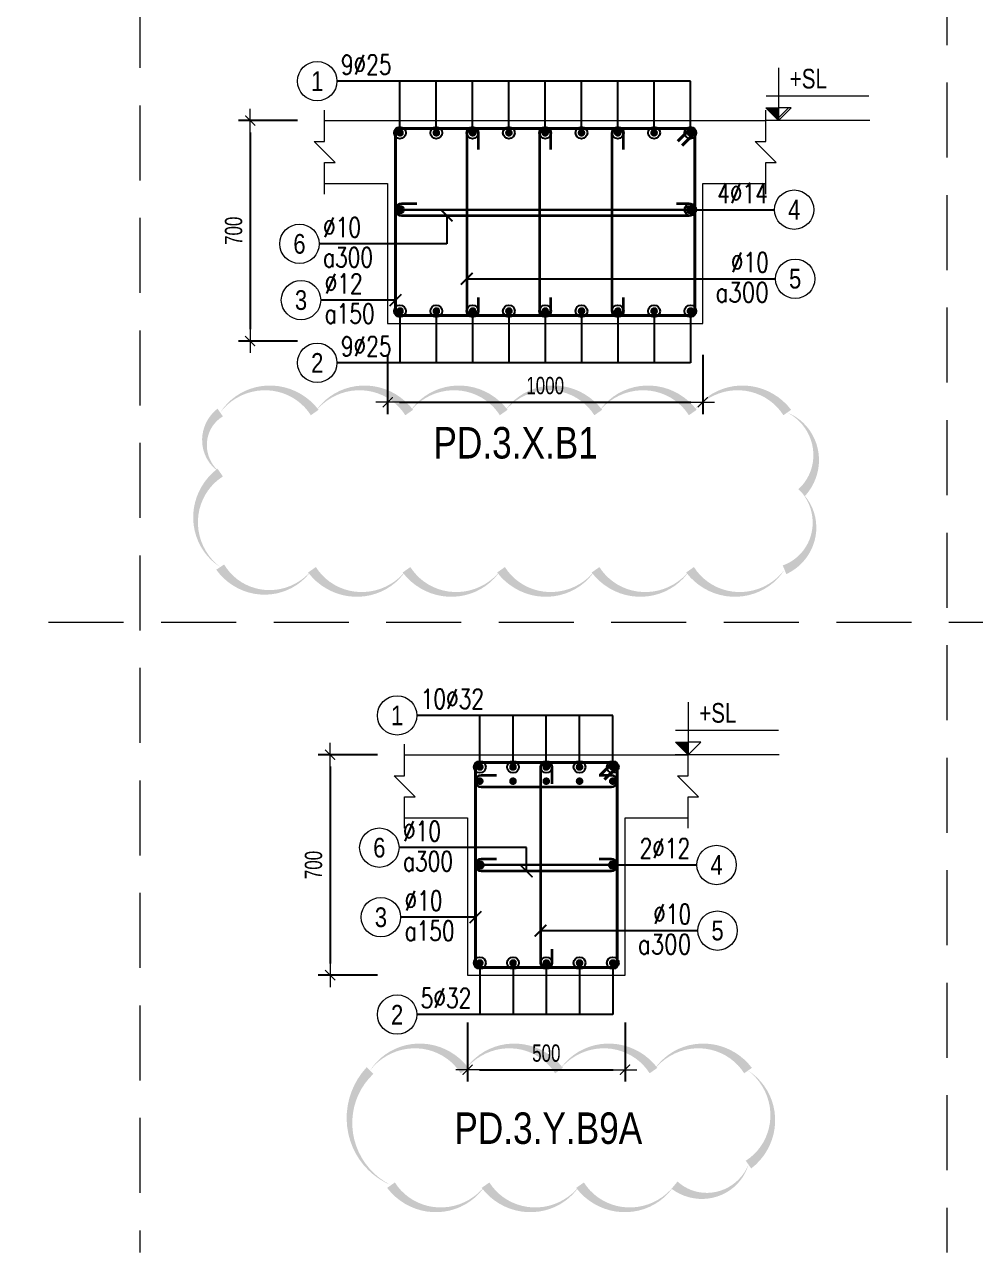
# Model space of a CAD drawing. Header units: millimetres. Extents: x 0 to 264070, y -218202 to 27271.
# Drawn here: x 250897 to 253915, y -201149 to -197251 of the extents above; entities that cross this region are included whole.
import ezdxf
from ezdxf.enums import TextEntityAlignment as Align

# ---------------------------------------------------------------- set-up
doc = ezdxf.new("R2010")
doc.units = ezdxf.units.MM
doc.header["$PDMODE"] = 3
doc.linetypes.add('HIDDEN2', pattern=[4.762499999999999, 3.175, -1.5875])
doc.layers.get('0').update_dxf_attribs({"lineweight": 20})
doc.layers.get('Defpoints').update_dxf_attribs({"color": 151, "lineweight": 9})
doc.layers.add('2020-08-14', color=6, linetype='Continuous', lineweight=20, plot=False)
for name, color, linetype, lineweight in [('NDC_S_ANNO', 7, 'Continuous', 20), ('NDC_S_CONTINUOUS', 3, 'Continuous', 20), ('NDC_S_DIM', 1, 'Continuous', 15), ('NDC_S_HIDDEN', 8, 'HIDDEN2', 13), ('NDC_S_REBAR', 4, 'Continuous', 35), ('NDC_S_STIRRUP', 4, 'Continuous', 40), ('NDC_S_TEXT SYMBOL', 7, 'Continuous', 20), ('NDC_S_THIN LINE', 8, 'Continuous', 9), ('NDC_S_VN TEXT', 7, 'Continuous', 20)]:
    doc.layers.add(name, color=color, linetype=linetype, lineweight=lineweight)
doc.styles.add('ARIAL', font='arial.ttf', dxfattribs={"width": 0.8})
doc.styles.add('NDC_ANNO', font='', dxfattribs={"width": 0.8})
doc.styles.add('NDC_DIM', font='', dxfattribs={"width": 0.75})
doc.styles.add('NDC_EN TXT', font='romans.shx', dxfattribs={"width": 0.8})
doc.styles.get('NDC_ANNO').set_extended_font_data('Dotum')
doc.styles.get('NDC_DIM').set_extended_font_data('Dotum')
doc.dimstyles.new('NDC_dim_25', dxfattribs={"dimscale": 25, "dimtxt": 2.2, "dimasz": 1.5, "dimexe": 1.5, "dimexo": 2.5, "dimgap": 1, "dimtad": 1, "dimdec": 0, "dimzin": 0, "dimdsep": 46, "dimtxsty": 'NDC_DIM', "dimblk": 'DIMMARK', "dimcen": 0.09, "dimdle": 1.2, "dimclrd": 1, "dimclre": 1, "dimclrt": 3, "dimadec": 0, "dimazin": 0, "dimtfac": 1, "dimtdec": 0, "dimtix": 1, "dimtofl": 0, "dimtmove": 0, "dimatfit": 3, "dimfxl": 6, "dimfxlon": 1, "dimtolj": 1, "dimtzin": 0, "dimarcsym": 0})

# ---------------------------------------------------------------- blocks, each defined once
blk = doc.blocks.new('kata_block_TD')
at = {"color": 6, "linetype": 'ByBlock', "lineweight": -2, "style": 'ARIAL', "width": 0.8}
blk.add_attdef('SECTDET2', text='', height=5, dxfattribs=at).set_placement((0, 7.970649532882817), align=Align.CENTER)
at = {"color": 0, "linetype": 'ByBlock', "lineweight": -2, "style": 'ARIAL', "width": 0.8}
blk.add_attdef('SECTDET1', text='', height=5, dxfattribs=at).set_placement((0, 1.470649532882817), align=Align.CENTER)
at = {"color": 3, "lineweight": 25, "style": 'ARIAL', "width": 0.8}
blk.add_attdef('SSCALE', text='', height=2.5, dxfattribs=at).set_placement((0, -3.998868953555331), align=Align.CENTER)
blk = doc.blocks.new('DIMMARK')
at = {"layer": 'NDC_S_DIM', "color": 1}
blk.add_line((-1.5, 0), (1, 0), dxfattribs=at)
at = {"layer": 'NDC_S_DIM', "color": 2, "const_width": 0.1}
blk.add_lwpolyline([(-0.4242640687119285, -0.4242640687119285), (0.4242640687119285, 0.4242640687119285)], dxfattribs=at)
blk = doc.blocks.new('kata_block_THEP')
at = {"layer": 'NDC_S_REBAR', "color": 0}
for p, q in [((-0.5, 0), (0.5, 0)), ((-0.3535533905960619, 0.353553390592424), (0.3535533905960619, -0.353553390592424)), ((0.3535533905960619, 0.353553390592424), (-0.3535533905960619, -0.353553390592424)), ((0, 0.5), (0, -0.5))]:
    blk.add_line(p, q, dxfattribs=at)
at = {"layer": 'NDC_S_REBAR', "color": 0, "const_width": 0.08333333333333334}
blk.add_lwpolyline([(-0.5, -1.818989403545856e-12, 1), (0.5000000000145519, -1.818989403545856e-12, 1), (-0.5, -1.818989403545856e-12, 1)], format="xyb", dxfattribs=at)
blk = doc.blocks.new('kata_block_CT')
at = {"layer": 'NDC_S_ANNO'}
blk.add_hatch(color=3, dxfattribs=at).paths.add_polyline_path([(0, 1.596954857557648), (-1.612010908633238, 1.596954857557648), (0, 0)])
at = {"layer": 'NDC_S_ANNO', "ltscale": 50}
h = blk.add_hatch(dxfattribs=at)
h.set_pattern_fill('ANSI31', color=256, scale=1.406250541793835, style=0)
h.set_pattern_definition([(45.00000000000001, (0, 5.456968210637569e-12), (-3.157122508925224, 3.157122508925225), [])])
h.paths.add_polyline_path([(0, 1.596954857557648), (0, 0), (1.612010908924276, 1.596954857557648)])
for p, q in [((-1.592704896858777, 3.140833880479477), (11.46947077315417, 3.140833880479477)), ((11.56125648126181, 5.456968210637569e-12), (-1.63869572513795, 5.456968210637569e-12))]:
    blk.add_line(p, q, dxfattribs=at)
for points in [[(0, 6.69495074864426), (0, 0)], [(0, 0), (-1.612010908924276, 1.596954857557648), (0, 1.596954857557648)], [(0, 0), (1.612010908924276, 1.596954857557648), (0, 1.596954857557648)]]:
    blk.add_lwpolyline(points, dxfattribs=at)
at = {"layer": 'NDC_S_ANNO', "color": 8, "ltscale": 50}
blk.add_lwpolyline([(0, 0), (-1.612010908633238, 1.596954857557648), (0, 1.596954857557648)], dxfattribs=at)
at = {"layer": 'NDC_S_TEXT SYMBOL', "color": 3, "style": 'NDC_ANNO', "width": 0.8}
blk.add_attdef('CT', (1.409564409346785, 4.068271311703938), '', height=2.5, dxfattribs=at)
blk = doc.blocks.new('*D955')
at = {"layer": 'Defpoints', "color": 0, "transparency": 16777216}
for p in [(252118.8420599997, -197555.6117929172), (251612.8420599997, -198255.8041599189), (252118.8420599997, -198255.8041599189)]:
    blk.add_point(p, dxfattribs=at)
at = {"layer": 'NDC_S_DIM', "color": 1, "lineweight": -2, "transparency": 16777216}
for p, q in [((251762.8420599997, -197555.6117929172), (251575.3420599997, -197555.6117929172)), ((251612.8420599997, -197593.1117929172), (251612.8420599997, -198218.3041599189)), ((251762.8420599997, -198255.8041599189), (251575.3420599997, -198255.8041599189))]:
    blk.add_line(p, q, dxfattribs=at)
at = {"layer": 'NDC_S_DIM', "color": 1, "lineweight": -2, "transparency": 16777216, "xscale": 37.5, "yscale": 37.5, "zscale": 37.5}
for p, rotation in [((251612.8420599997, -197555.6117929172), 90), ((251612.8420599997, -198255.8041599189), 270)]:
    blk.add_blockref('DIMMARK', p, dxfattribs=dict(at, rotation=rotation))
at = {"layer": 'NDC_S_DIM', "color": 3, "transparency": 16777216, "insert": (251560.3420599998, -197905.707976418), "char_height": 55.00000000000001, "attachment_point": 5, "rotation": 90, "style": 'NDC_DIM'}
blk.add_mtext('\\A1;700', dxfattribs=at)
blk = doc.blocks.new('*U240')
blk.add_circle((-2.5, 0), 2.5)
at = {"layer": 'NDC_S_VN TEXT', "color": 3, "style": 'NDC_EN TXT', "width": 0.75}
blk.add_attdef('DK1', (0.5, 0.8455043070534884), '', height=2.5, dxfattribs=at)
at = {"layer": 'NDC_S_VN TEXT', "color": 7, "style": 'ARIAL', "width": 0.8}
blk.add_attdef('SH2', text='', height=2.5, dxfattribs=at).set_placement((-2.5, 0), align=Align.MIDDLE)
blk = doc.blocks.new('*U241')
blk.add_circle((-2.5, 0), 2.5)
at = {"layer": 'NDC_S_VN TEXT', "color": 3, "style": 'NDC_EN TXT', "width": 0.75}
for tag, p in [('DK1', (0.5, 0.8455043070534884)), ('KC1', (0.5, -2.972544307831413))]:
    blk.add_attdef(tag, p, '', height=2.5, dxfattribs=at)
at = {"layer": 'NDC_S_VN TEXT', "color": 7, "style": 'ARIAL', "width": 0.8}
blk.add_attdef('SH2', text='', height=2.5, dxfattribs=at).set_placement((-2.5, 0), align=Align.MIDDLE)
blk = doc.blocks.new('*U321')
blk.add_circle((2.5, 0), 2.5)
at = {"layer": 'NDC_S_VN TEXT', "color": 3, "style": 'NDC_EN TXT'}
for tag, width, p in [('DK2', 0.75, (-0.85, 0.8455043070534884)), ('KC2', 0.8, (-0.85, -2.972544307831413))]:
    blk.add_attdef(tag, text='', height=2.5, dxfattribs=dict(at, width=width)).set_placement(p, align=Align.RIGHT)
at = {"layer": 'NDC_S_VN TEXT', "color": 7, "style": 'ARIAL', "width": 0.8}
blk.add_attdef('SH3', text='', height=2.5, dxfattribs=at).set_placement((2.5, 0), align=Align.MIDDLE)
blk = doc.blocks.new('*U239')
blk.add_circle((2.5, 0), 2.5)
at = {"layer": 'NDC_S_VN TEXT', "color": 3, "style": 'NDC_EN TXT', "width": 0.75}
blk.add_attdef('DK2', text='', height=2.5, dxfattribs=at).set_placement((-0.85, 0.8455043070534884), align=Align.RIGHT)
at = {"layer": 'NDC_S_VN TEXT', "color": 7, "style": 'ARIAL', "width": 0.8}
blk.add_attdef('SH3', text='', height=2.5, dxfattribs=at).set_placement((2.5, 0), align=Align.MIDDLE)
blk = doc.blocks.new('*D954')
at = {"layer": 'Defpoints', "color": 0, "transparency": 16777216}
for p in [(252049.1689354554, -198199.6117929172), (253049.1689354554, -198199.6117929172), (253049.1689354554, -198449.897330737)]:
    blk.add_point(p, dxfattribs=at)
at = {"layer": 'NDC_S_REBAR', "color": 1, "lineweight": -2, "transparency": 16777216}
for p, q in [((252049.1689354554, -198299.897330737), (252049.1689354554, -198487.397330737)), ((253049.1689354554, -198299.897330737), (253049.1689354554, -198487.397330737)), ((252086.6689354554, -198449.897330737), (253011.6689354554, -198449.897330737))]:
    blk.add_line(p, q, dxfattribs=at)
at = {"layer": 'NDC_S_REBAR', "color": 1, "lineweight": -2, "transparency": 16777216, "xscale": 37.5, "yscale": 37.5, "zscale": 37.5, "rotation": 180}
blk.add_blockref('DIMMARK', (252049.1689354554, -198449.897330737), dxfattribs=at)
at = {"layer": 'NDC_S_REBAR', "color": 1, "lineweight": -2, "transparency": 16777216, "xscale": 37.5, "yscale": 37.5, "zscale": 37.5}
blk.add_blockref('DIMMARK', (253049.1689354554, -198449.897330737), dxfattribs=at)
at = {"layer": 'NDC_S_REBAR', "color": 3, "transparency": 16777216, "insert": (252549.1689354554, -198397.397330737), "char_height": 55.00000000000001, "attachment_point": 5, "style": 'NDC_DIM'}
blk.add_mtext('\\A1;1000', dxfattribs=at)
blk = doc.blocks.new('*D956')
at = {"layer": 'Defpoints', "color": 0, "transparency": 16777216}
for p in [(252302.7659403287, -200269.0236744598), (252802.7659403287, -200269.0236744598), (252802.7659403287, -200569.0236744598)]:
    blk.add_point(p, dxfattribs=at)
at = {"layer": 'NDC_S_DIM', "color": 1, "lineweight": -2, "transparency": 16777216}
for p, q in [((252302.7659403287, -200419.0236744598), (252302.7659403287, -200606.5236744598)), ((252802.7659403287, -200419.0236744598), (252802.7659403287, -200606.5236744598)), ((252340.2659403287, -200569.0236744598), (252765.2659403287, -200569.0236744598))]:
    blk.add_line(p, q, dxfattribs=at)
at = {"layer": 'NDC_S_DIM', "color": 1, "lineweight": -2, "transparency": 16777216, "xscale": 37.5, "yscale": 37.5, "zscale": 37.5, "rotation": 180}
blk.add_blockref('DIMMARK', (252302.7659403287, -200569.0236744598), dxfattribs=at)
at = {"layer": 'NDC_S_DIM', "color": 1, "lineweight": -2, "transparency": 16777216, "xscale": 37.5, "yscale": 37.5, "zscale": 37.5}
blk.add_blockref('DIMMARK', (252802.7659403287, -200569.0236744598), dxfattribs=at)
at = {"layer": 'NDC_S_DIM', "color": 3, "transparency": 16777216, "insert": (252552.7659403287, -200516.5236744598), "char_height": 55.00000000000001, "attachment_point": 5, "style": 'NDC_DIM'}
blk.add_mtext('\\A1;500', dxfattribs=at)
blk = doc.blocks.new('*D957')
at = {"layer": 'Defpoints', "color": 0, "transparency": 16777216}
for p in [(252372.439064873, -199569.0236744598), (251866.439064873, -200269.0236744598), (252372.439064873, -200269.0236744598)]:
    blk.add_point(p, dxfattribs=at)
at = {"layer": 'NDC_S_DIM', "color": 1, "lineweight": -2, "transparency": 16777216}
for p, q in [((252016.439064873, -199569.0236744598), (251828.939064873, -199569.0236744598)), ((251866.439064873, -199606.5236744598), (251866.439064873, -200231.5236744598)), ((252016.439064873, -200269.0236744598), (251828.939064873, -200269.0236744598))]:
    blk.add_line(p, q, dxfattribs=at)
at = {"layer": 'NDC_S_DIM', "color": 1, "lineweight": -2, "transparency": 16777216, "xscale": 37.5, "yscale": 37.5, "zscale": 37.5}
for p, rotation in [((251866.439064873, -199569.0236744598), 90), ((251866.439064873, -200269.0236744598), 270)]:
    blk.add_blockref('DIMMARK', p, dxfattribs=dict(at, rotation=rotation))
at = {"layer": 'NDC_S_DIM', "color": 3, "transparency": 16777216, "insert": (251813.9390648731, -199919.0236744598), "char_height": 55.00000000000001, "attachment_point": 5, "rotation": 90, "style": 'NDC_DIM'}
blk.add_mtext('\\A1;700', dxfattribs=at)

msp = doc.modelspace()

# ---------------------------------------------------------------- linework, layer by layer
at = {"layer": '2020-08-14'}
for points in [[(251517.6031936357, -198482.6112351152, 0, 30, -0.52056705), (251817.6031936357, -198482.6112351152, 0, 30, -0.52056705), (252117.6031936357, -198482.6112351152, 0, 30, -0.52056705), (252417.6031936357, -198482.6112351152, 0, 30, -0.52056705), (252717.6031936357, -198482.6112351152, 0, 30, -0.52056705), (253017.6031936357, -198482.6112351152, 0, 30, -0.52056705), (253317.6031936357, -198482.6112351152, 0, 30, -0.52056705), (253363.7199651176, -198736.4944636332, 0, 30, -0.52056705), (253309.0334157734, -198981.807914289, 0, 30, -0.52056705), (253009.0334157734, -198981.807914289, 0, 30, -0.52056705), (252709.0334157734, -198981.807914289, 0, 30, -0.52056705), (252409.0334157734, -198981.807914289, 0, 30, -0.52056705), (252109.0334157734, -198981.807914289, 0, 30, -0.52056705), (251809.0334157734, -198981.807914289, 0, 30, -0.52056705), (251517.6031936357, -198973.2381364267, 0, 30, -0.52056705), (251517.6031936357, -198673.2381364267, 0, 30, -0.52056705)], [(251993.079056998, -200571.6886988711, 0, 30, -0.52056705), (252293.079056998, -200571.6886988711, 0, 30, -0.52056705), (252593.079056998, -200571.6886988711, 0, 30, -0.52056705), (252893.079056998, -200571.6886988711, 0, 30, -0.52056705), (253193.079056998, -200571.6886988711, 0, 30, -0.52056705), (253194.5235618057, -200870.2441940634, 0, 30, -0.52056705), (252959.7933703213, -200935.514002579, 0, 30, -0.52056705), (252659.7933703213, -200935.514002579, 0, 30, -0.52056705), (252359.7933703213, -200935.514002579, 0, 30, -0.52056705), (252059.7933703213, -200935.514002579, 0, 30, -0.52056705)]]:
    msp.add_lwpolyline(points, format="xyseb", close=True, dxfattribs=at)
at = {"layer": 'NDC_S_CONTINUOUS'}
for points in [[(251849.1689354554, -197555.6117929172), (252049.1689354554, -197555.6117929172), (252049.1689354554, -197555.6117929172), (253049.1689354554, -197555.6117929172), (253049.1689354554, -197555.6117929172), (253249.1689354554, -197555.6117929172)], [(251849.1689354554, -197755.6117929172), (252049.1689354554, -197755.6117929172), (252049.1689354554, -198199.6117929172), (253049.1689354554, -198199.6117929172), (253049.1689354554, -197755.6117929172), (253249.1689354554, -197755.6117929172)], [(252102.7659403287, -199569.0236744598), (252302.7659403287, -199569.0236744598), (252302.7659403287, -199569.0236744598), (252802.7659403287, -199569.0236744598), (252802.7659403287, -199569.0236744598), (253002.7659403287, -199569.0236744598)], [(252102.7659403287, -199769.0236744598), (252302.7659403287, -199769.0236744598), (252302.7659403287, -200269.0236744598), (252802.7659403287, -200269.0236744598), (252802.7659403287, -199769.0236744598), (253002.7659403287, -199769.0236744598)]]:
    msp.add_lwpolyline(points, dxfattribs=at)
at = {"layer": 'NDC_S_HIDDEN', "ltscale": 75}
for p, q in [((251262.4073617191, -187149.0592886469), (251262.4073617192, -201149.0592886309)), ((253823.9182990878, -193149.05928864), (253823.9182990877, -201149.0592886309)), ((264069.962048562, -199149.0592886331), (246139.3854869821, -199149.0592886331))]:
    msp.add_line(p, q, dxfattribs=at)
at = {"layer": 'NDC_S_REBAR'}
for points in [[(252337.1009354554, -197647.9564828505), (252337.1009354554, -197599.0433130406, 0.9999999999999999), (252300.2369354554, -197599.0433130406), (252300.2369354554, -198156.1797929171, 0.9999999999999999), (252337.1009354554, -198156.1797929171), (252337.1009354554, -198116.9229019083, -0.414213562)], [(252567.6009354554, -197647.9564828505), (252567.6009354554, -197599.0433130406, 0.9999999999999999), (252530.7369354554, -197599.0433130406), (252530.7369354554, -198156.1797929171, 0.9999999999999999), (252567.6009354554, -198156.1797929171), (252567.6009354554, -198116.9229019083, -0.414213562)], [(252798.1009354556, -197647.9564828505), (252798.1009354556, -197599.0433130407, 0.9999999999999999), (252761.2369354556, -197599.0433130407), (252761.2369354556, -198156.1797929171, 0.9999999999999999), (252798.1009354556, -198156.1797929171), (252798.1009354556, -198116.9229019083, -0.414213562)], [(252141.5141052653, -197820.1797929172), (252092.6009354554, -197820.1797929172, 0.9999999999999999), (252092.6009354554, -197857.0437929172), (253005.7369354554, -197857.0437929172, 0.9999999999999999), (253005.7369354554, -197820.1797929172), (252966.4800444465, -197820.1797929172, -0.414213562)], [(252571.1979403287, -199661.3683643932), (252571.1979403287, -199612.4551945833, 0.9999999999999999), (252534.3339403287, -199612.4551945833), (252534.3339403287, -200225.5916744598, 0.9999999999999999), (252571.1979403287, -200225.5916744598), (252571.1979403287, -200186.334783451, -0.414213562)], [(252395.1111101386, -199634.5003445056), (252346.1979403287, -199634.5003445056, 0.9999999999999999), (252346.1979403287, -199671.3643445057), (252759.3339403287, -199671.3643445057, 0.9999999999999999), (252759.3339403287, -199634.5003445056), (252720.0770493199, -199634.5003445056, -0.414213562)], [(252395.1111101386, -199900.5916744598), (252346.1979403287, -199900.5916744598, 0.9999999999999999), (252346.1979403287, -199937.4556744599), (252759.3339403287, -199937.4556744599, 0.9999999999999999), (252759.3339403287, -199900.5916744598), (252720.0770493199, -199900.5916744598, -0.414213562)]]:
    msp.add_lwpolyline(points, format="xyb", dxfattribs=at)
at = {"layer": 'NDC_S_STIRRUP'}
for points in [[(252970.1689354554, -197620.6117929172), (253010.1689354554, -197580.6117929172, -0.414213562), (253024.1689354554, -197594.6117929172), (253024.1689354554, -198160.6117929172, -0.414213562), (253010.1689354554, -198174.6117929172), (252088.1689354554, -198174.6117929172, -0.414213562), (252074.1689354554, -198160.6117929172), (252074.1689354554, -197594.6117929172, -0.414213562), (252088.1689354554, -197580.6117929172), (253010.1689354554, -197580.6117929172, -0.414213562), (253024.1689354554, -197594.6117929172), (252984.1689354554, -197634.6117929172)], [(252723.7659403287, -199634.0236744598), (252763.7659403287, -199594.0236744598, -0.414213562), (252777.7659403287, -199608.0236744598), (252777.7659403287, -200230.0236744598, -0.414213562), (252763.7659403287, -200244.0236744598), (252341.7659403287, -200244.0236744598, -0.414213562), (252327.7659403287, -200230.0236744598), (252327.7659403287, -199608.0236744598, -0.414213562), (252341.7659403287, -199594.0236744598), (252763.7659403287, -199594.0236744598, -0.414213562), (252777.7659403287, -199608.0236744598), (252737.7659403287, -199648.0236744598)]]:
    msp.add_lwpolyline(points, format="xyb", dxfattribs=at)
at = {"layer": 'NDC_S_THIN LINE'}
for points in [[(251849.1689354554, -197788.9451262505), (251849.1689354554, -197688.9451262505), (251882.5022687888, -197688.9451262505), (251815.8356021221, -197622.2784595838), (251849.1689354554, -197622.2784595838), (251849.1689354554, -197522.2784595838)], [(253249.1689354554, -197788.9451262505), (253249.1689354554, -197688.9451262505), (253282.5022687888, -197688.9451262505), (253215.8356021221, -197622.2784595838), (253249.1689354554, -197622.2784595838), (253249.1689354554, -197522.2784595838)], [(252102.7659403287, -199802.3570077932), (252102.7659403287, -199702.3570077932), (252136.0992736621, -199702.3570077932), (252069.4326069954, -199635.6903411265), (252102.7659403287, -199635.6903411265), (252102.7659403287, -199535.6903411265)], [(253002.7659403287, -199802.3570077932), (253002.7659403287, -199702.3570077932), (253036.0992736621, -199702.3570077932), (252969.4326069954, -199635.6903411265), (253002.7659403287, -199635.6903411265), (253002.7659403287, -199535.6903411265)]]:
    msp.add_lwpolyline(points, dxfattribs=at)

# ---------------------------------------------------------------- block references
at = {"layer": 'NDC_S_REBAR', "xscale": 22, "yscale": 22, "zscale": 22}
for p in [(252088.1689354554, -197594.6117929172), (252203.4189354554, -197594.6117929172), (252318.6689354554, -197594.6117929172), (252433.9189354554, -197594.6117929172), (252549.1689354554, -197594.6117929172), (252664.4189354554, -197594.6117929172), (252779.6689354554, -197594.6117929172), (252894.9189354554, -197594.6117929172), (253010.1689354554, -197594.6117929172), (252088.1689354554, -197838.6117929172), (253010.1689354554, -197838.6117929172), (252088.1689354554, -198160.6117929172), (252203.4189354554, -198160.6117929172), (252318.6689354554, -198160.6117929172), (252433.9189354554, -198160.6117929172), (252549.1689354554, -198160.6117929172), (252664.4189354554, -198160.6117929172), (252779.6689354554, -198160.6117929172), (252894.9189354554, -198160.6117929172), (253010.1689354554, -198160.6117929172), (252341.7659403287, -199608.0236744598), (252763.7659403287, -199608.0236744598), (252341.7659403287, -199652.9323445056), (252763.7659403287, -199652.9323445056), (252341.7659403287, -199919.0236744598), (252763.7659403287, -199919.0236744598), (252341.7659403287, -200230.0236744598), (252447.2659403287, -200230.0236744598), (252552.7659403287, -200230.0236744598), (252658.2659403287, -200230.0236744598), (252763.7659403287, -200230.0236744598)]:
    msp.add_blockref('kata_block_THEP', p, dxfattribs=at)
at = {"layer": 'NDC_S_REBAR', "xscale": -22, "yscale": 22, "zscale": 22, "rotation": 180}
for p in [(252447.2659403287, -199608.0236744598), (252552.7659403287, -199608.0236744598), (252658.2659403287, -199608.0236744598), (252447.2659403287, -199652.9323445056), (252552.7659403287, -199652.9323445056), (252658.2659403287, -199652.9323445056)]:
    msp.add_blockref('kata_block_THEP', p, dxfattribs=at)
at = {"layer": 'NDC_S_THIN LINE', "xscale": 25, "yscale": 25, "zscale": 25}
for name, p, values in [('*U240', (251888.1689354554, -197430.6117929172), {'SH2': '1', 'DK1': '9%%c25'}), ('*U239', (253277.0591792529, -197838.6117929172), {'SH3': '4', 'DK2': '4%%c14'}), ('*U241', (251831.6689354553, -197947.1031597043), {'SH2': '6', 'DK1': '%%c10', 'KC1': 'a300'}), ('*U321', (253280.2251343196, -198058.0789210965), {'SH3': '5', 'DK2': '%%c10', 'KC2': 'a300'}), ('*U241', (251836.6689354554, -198125.5778616857), {'SH2': '3', 'DK1': '%%c12', 'KC1': 'a150'}), ('*U240', (251888.1689354554, -198324.6117929172), {'SH2': '2', 'DK1': '9%%c25'}), ('*U240', (252141.7659403287, -199444.0236744598), {'SH2': '1', 'DK1': '10%%c32'}), ('*U241', (252085.2659403287, -199864.0236744598), {'SH2': '6', 'DK1': '%%c10', 'KC1': 'a300'}), ('*U239', (253030.6561841263, -199919.0236744598), {'SH3': '4', 'DK2': '2%%c12'}), ('*U241', (252090.2659403287, -200084.8443450694), {'SH2': '3', 'DK1': '%%c10', 'KC1': 'a150'}), ('*U321', (253033.822139193, -200127.4908026392), {'SH3': '5', 'DK2': '%%c10', 'KC2': 'a300'}), ('*U240', (252141.7659403287, -200394.0236744598), {'SH2': '2', 'DK1': '5%%c32'})]:
    msp.add_blockref(name, p, dxfattribs=at).add_auto_attribs(values)
at = {"layer": 'NDC_S_VN TEXT', "xscale": 25, "yscale": 25, "zscale": 25}
for p in [(253290.1363285839, -197555.6117929173), (253002.7659403287, -199569.0236744598)]:
    msp.add_blockref('kata_block_CT', p, dxfattribs=at).add_auto_attribs({'CT': '+SL'})
at = {"layer": 'NDC_S_VN TEXT'}
ref = msp.add_blockref('kata_block_TD', (252455.3177329969, -198657.9967463883), dxfattribs=dict(at, xscale=20, yscale=20, zscale=20))
ref.add_attrib('SECTDET1', 'PD.3.X.B1', dxfattribs={"layer": '0', "color": 0, "linetype": 'ByBlock', "lineweight": -2, "height": 100, "style": 'ARIAL', "width": 0.8}).set_placement((252455.3177329969, -198628.5837557306), align=Align.CENTER)
ref = msp.add_blockref('kata_block_TD', (252559.0881004763, -200833.9293213968), dxfattribs=dict(at, xscale=20, yscale=20, zscale=20))
ref.add_attrib('SECTDET1', 'PD.3.Y.B9A', dxfattribs={"layer": '0', "color": 0, "linetype": 'ByBlock', "lineweight": -2, "height": 100, "style": 'ARIAL', "width": 0.8}).set_placement((252559.0881004763, -200804.5163307392), align=Align.CENTER)

# ---------------------------------------------------------------- dimensions: what is measured, and where the dimension line sits
at = {"layer": 'NDC_S_DIM'}
for base, p1, p2, picture, middle in [((251612.8420599997, -198255.8041599189), (252118.8420599997, -197555.6117929172), (252118.8420599997, -198255.8041599189), '*D955', (251560.3420599998, -197905.707976418)), ((251866.439064873, -200269.0236744598), (252372.439064873, -199569.0236744598), (252372.439064873, -200269.0236744598), '*D957', (251813.9390648731, -199919.0236744598))]:
    dim = msp.add_linear_dim(base=base, p1=p1, p2=p2, angle=270, dimstyle='NDC_dim_25', dxfattribs=at)
    dim.commit()
    dim.dimension.update_dxf_attribs({"geometry": picture, "text_midpoint": middle})
dim = msp.add_linear_dim(base=(252802.7659403287, -200569.0236744598), p1=(252302.7659403287, -200269.0236744598), p2=(252802.7659403287, -200269.0236744598), dimstyle='NDC_dim_25', dxfattribs=at)
dim.commit()
dim.dimension.update_dxf_attribs({"geometry": '*D956', "text_midpoint": (252552.7659403287, -200516.5236744598)})
at = {"layer": 'NDC_S_REBAR'}
dim = msp.add_linear_dim(base=(253049.1689354554, -198449.897330737), p1=(252049.1689354554, -198199.6117929172), p2=(253049.1689354554, -198199.6117929172), dimstyle='NDC_dim_25', dxfattribs=at)
dim.commit()
dim.dimension.update_dxf_attribs({"geometry": '*D954', "text_midpoint": (252549.1689354554, -198397.397330737)})

# ---------------------------------------------------------------- leaders
at = {"layer": 'NDC_S_THIN LINE'}
for points, override in [([(252088.1689354554, -197594.6117929172), (252088.1689354554, -197430.6117929172), (251888.1689354554, -197430.6117929172)], {"dimldrblk": 'DotBlank'}), ([(252203.4189354554, -197594.6117929172), (252203.4189354554, -197430.6117929172), (251888.1689354554, -197430.6117929172)], {"dimldrblk": 'DotBlank'}), ([(253010.1689354554, -197594.6117929172), (253010.1689354554, -197430.6117929172), (251888.1689354554, -197430.6117929172)], {"dimldrblk": 'DotBlank'}), ([(252318.6689354553, -197594.6117929172), (252318.6689354553, -197430.6117929172), (252003.4189354553, -197430.6117929172)], {"dimldrblk": 'DotBlank'}), ([(252433.9189354553, -197594.6117929172), (252433.9189354553, -197430.6117929172), (252118.6689354553, -197430.6117929172)], {"dimldrblk": 'DotBlank'}), ([(252549.1689354553, -197594.6117929172), (252549.1689354553, -197430.6117929172), (252233.9189354553, -197430.6117929172)], {"dimldrblk": 'DotBlank'}), ([(252664.4189354553, -197594.6117929172), (252664.4189354553, -197430.6117929172), (252349.1689354553, -197430.6117929172)], {"dimldrblk": 'DotBlank'}), ([(252779.6689354553, -197594.6117929172), (252779.6689354553, -197430.6117929172), (252464.4189354553, -197430.6117929172)], {"dimldrblk": 'DotBlank'}), ([(252894.9189354553, -197594.6117929172), (252894.9189354553, -197430.6117929172), (252579.6689354553, -197430.6117929172)], {"dimldrblk": 'DotBlank'}), ([(252088.1689354554, -197838.6117929172), (253016.1689354554, -197838.6117929172)], {"dimasz": 1, "dimldrblk": 'DotBlank'}), ([(253010.1689354554, -197838.6117929172), (252088.1689354554, -197838.6117929172)], {"dimasz": 1, "dimldrblk": 'DotBlank'}), ([(253010.1689354556, -197838.6117929172), (253191.9883978848, -197838.6117929172), (253277.0591792529, -197838.6117929172)], {"dimldrblk": 'DotBlank'}), ([(252236.5022687885, -197857.0437929172), (252236.5022687886, -197947.1031597043), (251831.6689354553, -197947.1031597043)], {"dimldrblk": 'ArchTick'}), ([(252300.2369354554, -198058.0789210965), (253280.2251343196, -198058.0789210965)], {"dimldrblk": 'ArchTick'}), ([(252074.1689354554, -198125.5778616857), (251836.6689354554, -198125.5778616857)], {"dimldrblk": 'ArchTick'}), ([(252088.1689354554, -198160.6117929172), (252088.1689354554, -198324.6117929172), (251888.1689354554, -198324.6117929172)], {"dimldrblk": 'DotBlank'}), ([(252203.4189354554, -198160.6117929172), (252203.4189354554, -198324.6117929172), (251888.1689354554, -198324.6117929172)], {"dimldrblk": 'DotBlank'}), ([(253010.1689354554, -198160.6117929172), (253010.1689354554, -198324.6117929172), (251888.1689354554, -198324.6117929172)], {"dimldrblk": 'DotBlank'}), ([(252318.6689354553, -198160.6117929172), (252318.6689354553, -198324.6117929172), (252003.4189354553, -198324.6117929172)], {"dimldrblk": 'DotBlank'}), ([(252433.9189354553, -198160.6117929172), (252433.9189354553, -198324.6117929172), (252118.6689354553, -198324.6117929172)], {"dimldrblk": 'DotBlank'}), ([(252549.1689354553, -198160.6117929171), (252549.1689354553, -198324.6117929171), (252233.9189354553, -198324.6117929171)], {"dimldrblk": 'DotBlank'}), ([(252664.4189354553, -198160.6117929172), (252664.4189354553, -198324.6117929172), (252349.1689354553, -198324.6117929172)], {"dimldrblk": 'DotBlank'}), ([(252779.6689354553, -198160.6117929172), (252779.6689354553, -198324.6117929172), (252464.4189354553, -198324.6117929172)], {"dimldrblk": 'DotBlank'}), ([(252894.9189354553, -198160.6117929172), (252894.9189354553, -198324.6117929172), (252579.6689354553, -198324.6117929172)], {"dimldrblk": 'DotBlank'}), ([(252341.7659403287, -199608.0236744598), (252341.7659403287, -199444.0236744598), (252141.7659403287, -199444.0236744598)], {"dimldrblk": 'DotBlank'}), ([(252447.2659403287, -199608.0236744598), (252447.2659403287, -199444.0236744598), (252141.7659403287, -199444.0236744598)], {"dimldrblk": 'DotBlank'}), ([(252552.7659403289, -199608.0236744598), (252552.7659403289, -199444.0236744598), (252141.7659403287, -199444.0236744598)], {"dimldrblk": 'DotBlank'}), ([(252658.2659403289, -199608.0236744598), (252658.2659403289, -199444.0236744598), (252141.7659403287, -199444.0236744598)], {"dimldrblk": 'DotBlank'}), ([(252763.7659403287, -199608.0236744598), (252763.7659403287, -199444.0236744598), (252141.7659403287, -199444.0236744598)], {"dimldrblk": 'DotBlank'}), ([(252490.0992736621, -199939.0236744598), (252490.0992736621, -199864.0236744598), (252085.2659403287, -199864.0236744598)], {"dimldrblk": 'ArchTick'}), ([(252341.7659403287, -199919.0236744598), (252769.7659403287, -199919.0236744598)], {"dimasz": 1, "dimldrblk": 'DotBlank'}), ([(252763.7659403287, -199919.0236744598), (252341.7659403287, -199919.0236744598)], {"dimasz": 1, "dimldrblk": 'DotBlank'}), ([(252763.7659403287, -199919.0236744598), (253030.6561841263, -199919.0236744598)], {"dimldrblk": 'DotSmall'}), ([(252327.7659403287, -200084.8443450694), (252090.2659403287, -200084.8443450694)], {"dimldrblk": 'ArchTick'}), ([(252534.3339403287, -200127.4908026392), (253033.822139193, -200127.4908026392)], {"dimldrblk": 'ArchTick'}), ([(252341.7659403287, -200230.0236744598), (252341.7659403287, -200394.0236744598), (252141.7659403287, -200394.0236744598)], {"dimldrblk": 'DotBlank'}), ([(252447.2659403287, -200230.0236744598), (252447.2659403287, -200394.0236744598), (252141.7659403287, -200394.0236744598)], {"dimldrblk": 'DotBlank'}), ([(252552.7659403287, -200230.0236744598), (252552.7659403287, -200394.0236744598), (252141.7659403287, -200394.0236744598)], {"dimldrblk": 'DotBlank'}), ([(252658.2659403287, -200230.0236744598), (252658.2659403287, -200394.0236744598), (252141.7659403287, -200394.0236744598)], {"dimldrblk": 'DotBlank'}), ([(252763.7659403287, -200230.0236744598), (252763.7659403287, -200394.0236744598), (252141.7659403287, -200394.0236744598)], {"dimldrblk": 'DotBlank'})]:
    msp.add_leader(points, dimstyle='NDC_dim_25', override=override, dxfattribs=at)

doc.saveas('drawing.dxf')
